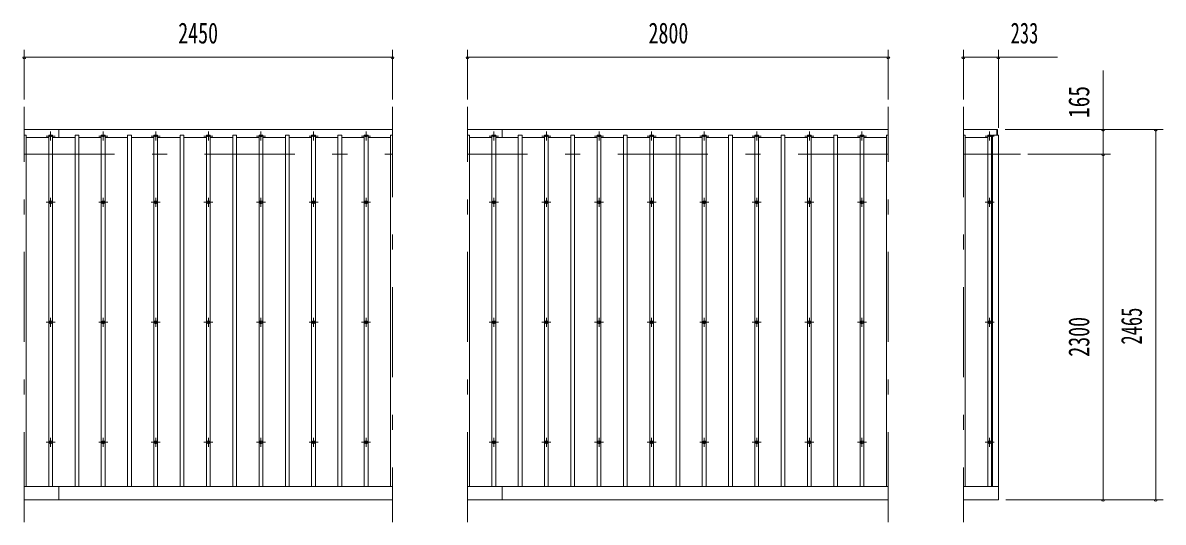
# Model space of a CAD drawing. Units: millimetres, scale not verified. Extents: x -22929 to 22939, y -10500 to 10500.
# Drawn here: x -15898 to -8308, y 6328 to 9653 of the extents above; entities that cross this region are included whole.
import ezdxf
from ezdxf.enums import TextEntityAlignment as Align

# ---------------------------------------------------------------- set-up
doc = ezdxf.new("R2010")
doc.units = ezdxf.units.MM
doc.header["$LTSCALE"] = 50
doc.linetypes.add('USER3', pattern=[24, 12, -5, 2, -5])
for name, color, linetype, lineweight in [('0-2_1-05BOLD', 7, 'Continuous', 18), ('0-3_1-25CENTER', 3, 'USER3', 18), ('0-4_1-45THIN', 4, 'Continuous', 18), ('0-5_1-55DIM', 3, 'Continuous', 18)]:
    doc.layers.add(name, color=color, linetype=linetype, lineweight=lineweight)
doc.styles.add('ＭＳ ゴシック', font='')
doc.styles.get('ＭＳ ゴシック').set_extended_font_data('MS Gothic')

msp = doc.modelspace()

# ---------------------------------------------------------------- linework, layer by layer
at = {"layer": '0-2_1-05BOLD'}
for p, q in [((-13437.78, 8942.67), (-15887.77, 8942.67)), ((-15657.78, 8942.67), (-15657.78, 8889.32)), ((-10137.78, 8942.67), (-12937.78, 8942.67)), ((-12707.77, 8942.67), (-12707.77, 8889.32)), ((-9409.77, 8942.67), (-9637.77, 8942.67)), ((-9414.77, 8942.67), (-9414.77, 8904.31)), ((-9409.77, 8904.31), (-9409.77, 8942.67)), ((-15887.77, 6565.11), (-13437.78, 6565.11)), ((-15657.77, 6477.67), (-15657.77, 6565.11)), ((-10137.78, 6565.11), (-12937.78, 6565.11)), ((-12707.77, 6477.67), (-12707.77, 6565.11)), ((-9637.77, 6565.11), (-9404.77, 6565.11)), ((-13437.78, 6477.67), (-15887.77, 6477.67)), ((-12937.78, 6477.67), (-10137.78, 6477.67))]:
    msp.add_line(p, q, dxfattribs=at)
for points in [[(-9404.77, 8904.31), (-9404.77, 6477.67), (-9637.77, 6477.67)], [(-9444.77, 6565.11), (-9444.77, 8904.31), (-9404.77, 8904.31)]]:
    msp.add_lwpolyline(points, dxfattribs=at)
for centre in [(-15712.77, 8458.52), (-15362.77, 8458.52), (-15012.77, 8458.52), (-14662.77, 8458.52), (-14312.77, 8458.52), (-13962.77, 8458.52), (-13612.77, 8458.52), (-12762.77, 8458.52), (-12412.77, 8458.52), (-12062.77, 8458.52), (-11712.77, 8458.52), (-11362.77, 8458.52), (-11012.77, 8458.52), (-10662.77, 8458.52), (-10312.77, 8458.52), (-9462.77, 8458.52), (-15712.77, 7659.47), (-15362.77, 7659.47), (-15012.77, 7659.47), (-14662.77, 7659.47), (-14312.77, 7659.47), (-13962.77, 7659.47), (-13612.77, 7659.47), (-12762.77, 7659.47), (-12412.77, 7659.47), (-12062.77, 7659.47), (-11712.77, 7659.47), (-11362.77, 7659.47), (-11012.77, 7659.47), (-10662.77, 7659.47), (-10312.77, 7659.47), (-9462.77, 7659.47), (-15712.77, 6860.43), (-15362.77, 6860.43), (-15012.77, 6860.43), (-14662.77, 6860.43), (-14312.77, 6860.43), (-13962.77, 6860.43), (-13612.77, 6860.43), (-12762.77, 6860.43), (-12412.77, 6860.43), (-12062.77, 6860.43), (-11712.77, 6860.43), (-11362.77, 6860.43), (-11012.77, 6860.43), (-10662.77, 6860.43), (-10312.77, 6860.43), (-9462.77, 6860.43)]:
    msp.add_circle(centre, 10, dxfattribs=at)
for centre, start, end in [((-15712.77, 8888.07), 46.39838, 133.60162), ((-15712.77, 8909.07), 226.3961, 313.6039), ((-15362.77, 8888.07), 46.39838, 133.60162), ((-15362.77, 8909.07), 226.3961, 313.6039), ((-15012.77, 8888.07), 46.39838, 133.60162), ((-15012.77, 8909.07), 226.3961, 313.6039), ((-14662.77, 8888.07), 46.39838, 133.60162), ((-14662.77, 8909.07), 226.3961, 313.6039), ((-14312.77, 8888.07), 46.39838, 133.60162), ((-14312.77, 8909.07), 226.3961, 313.6039), ((-13962.77, 8888.07), 46.39838, 133.60162), ((-13962.77, 8909.07), 226.3961, 313.6039), ((-13612.77, 8888.07), 46.39838, 133.60162), ((-13612.77, 8909.07), 226.3961, 313.6039), ((-12762.77, 8888.07), 46.39838, 133.60162), ((-12762.77, 8909.07), 226.3961, 313.6039), ((-12412.77, 8888.07), 46.39838, 133.60162), ((-12412.77, 8909.07), 226.3961, 313.6039), ((-12062.77, 8888.07), 46.39838, 133.60162), ((-12062.77, 8909.07), 226.3961, 313.6039), ((-11712.77, 8888.07), 46.39838, 133.60162), ((-11712.77, 8909.07), 226.3961, 313.6039), ((-11362.77, 8888.07), 46.39838, 133.60162), ((-11362.77, 8909.07), 226.3961, 313.6039), ((-11012.77, 8888.07), 46.39838, 133.60162), ((-11012.77, 8909.07), 226.3961, 313.6039), ((-10662.77, 8888.07), 46.39838, 133.60162), ((-10662.77, 8909.07), 226.3961, 313.6039), ((-10312.77, 8888.07), 46.39838, 133.60162), ((-10312.77, 8909.07), 226.3961, 313.6039), ((-9462.77, 8888.07), 46.39838, 133.60162), ((-9462.77, 8909.07), 226.3961, 313.6039)]:
    msp.add_arc(centre, 14.5, start, end, dxfattribs=at)
at = {"layer": '0-3_1-25CENTER'}
for p, q in [((-15887.77, 6327.67), (-15887.77, 9092.67)), ((-13437.77, 9092.67), (-13437.77, 6327.67)), ((-12937.77, 6327.67), (-12937.77, 9092.67)), ((-10137.77, 6327.67), (-10137.77, 9092.68)), ((-9637.77, 9092.68), (-9637.77, 6327.67)), ((-15742.77, 8898.57), (-15682.77, 8898.57)), ((-15712.77, 8928.57), (-15712.77, 8868.57)), ((-15332.77, 8898.57), (-15392.77, 8898.57)), ((-15362.77, 8868.57), (-15362.77, 8928.57)), ((-14982.77, 8898.57), (-15042.77, 8898.57)), ((-15012.77, 8928.57), (-15012.77, 8868.57)), ((-14632.77, 8898.57), (-14692.77, 8898.57)), ((-14662.77, 8868.57), (-14662.77, 8928.57)), ((-14282.77, 8898.57), (-14342.77, 8898.57)), ((-14312.77, 8928.57), (-14312.77, 8868.57)), ((-13932.77, 8898.57), (-13992.77, 8898.57)), ((-13962.77, 8868.57), (-13962.77, 8928.57)), ((-13582.77, 8898.57), (-13642.77, 8898.57)), ((-13612.77, 8928.57), (-13612.77, 8868.57)), ((-12792.77, 8898.57), (-12732.77, 8898.57)), ((-12762.77, 8928.57), (-12762.77, 8868.57)), ((-12442.77, 8898.57), (-12382.77, 8898.57)), ((-12412.77, 8928.57), (-12412.77, 8868.57)), ((-12092.77, 8898.57), (-12032.77, 8898.57)), ((-12062.77, 8928.57), (-12062.77, 8868.57)), ((-11742.77, 8898.57), (-11682.77, 8898.57)), ((-11712.77, 8928.57), (-11712.77, 8868.57)), ((-11392.77, 8898.57), (-11332.77, 8898.57)), ((-11362.77, 8928.57), (-11362.77, 8868.57)), ((-11042.77, 8898.57), (-10982.77, 8898.57)), ((-11012.77, 8928.57), (-11012.77, 8868.57)), ((-10692.77, 8898.57), (-10632.77, 8898.57)), ((-10662.77, 8928.57), (-10662.77, 8868.57)), ((-10342.77, 8898.57), (-10282.77, 8898.57)), ((-10312.77, 8928.57), (-10312.77, 8868.57)), ((-9492.77, 8898.57), (-9432.77, 8898.57)), ((-9462.77, 8868.57), (-9462.77, 8928.57)), ((-15887.77, 8777.67), (-13437.78, 8777.67)), ((-10137.78, 8777.67), (-12937.78, 8777.67)), ((-9257.77, 8777.67), (-9637.77, 8777.67)), ((-15682.77, 8458.52), (-15742.77, 8458.52)), ((-15712.77, 8428.52), (-15712.77, 8488.51)), ((-15332.77, 8458.52), (-15392.77, 8458.52)), ((-15362.77, 8488.51), (-15362.77, 8428.52)), ((-14982.77, 8458.52), (-15042.77, 8458.52)), ((-15012.77, 8428.52), (-15012.77, 8488.51)), ((-14632.77, 8458.52), (-14692.77, 8458.52)), ((-14662.77, 8488.51), (-14662.77, 8428.52)), ((-14282.77, 8458.52), (-14342.77, 8458.52)), ((-14312.77, 8428.52), (-14312.77, 8488.51)), ((-13932.77, 8458.52), (-13992.77, 8458.52)), ((-13962.77, 8488.51), (-13962.77, 8428.52)), ((-13582.77, 8458.52), (-13642.77, 8458.52)), ((-13612.77, 8428.52), (-13612.77, 8488.51)), ((-12732.77, 8458.52), (-12792.77, 8458.52)), ((-12762.77, 8488.51), (-12762.77, 8428.52)), ((-12382.77, 8458.52), (-12442.77, 8458.52)), ((-12412.77, 8488.51), (-12412.77, 8428.52)), ((-12032.77, 8458.52), (-12092.77, 8458.52)), ((-12062.77, 8428.52), (-12062.77, 8488.51)), ((-11682.77, 8458.52), (-11742.77, 8458.52)), ((-11712.77, 8488.51), (-11712.77, 8428.52)), ((-11332.77, 8458.52), (-11392.77, 8458.52)), ((-11362.77, 8428.52), (-11362.77, 8488.51)), ((-10982.77, 8458.52), (-11042.77, 8458.52)), ((-11012.77, 8488.51), (-11012.77, 8428.52)), ((-10632.77, 8458.52), (-10692.77, 8458.52)), ((-10662.77, 8488.51), (-10662.77, 8428.52)), ((-10282.77, 8458.52), (-10342.77, 8458.52)), ((-10312.77, 8488.51), (-10312.77, 8428.52)), ((-9432.77, 8458.52), (-9492.77, 8458.52)), ((-9462.77, 8488.51), (-9462.77, 8428.52)), ((-15712.77, 7689.48), (-15712.77, 7629.47)), ((-15362.77, 7629.47), (-15362.77, 7689.48)), ((-15012.77, 7689.48), (-15012.77, 7629.47)), ((-14662.77, 7629.47), (-14662.77, 7689.48)), ((-14312.77, 7689.48), (-14312.77, 7629.47)), ((-13962.77, 7629.47), (-13962.77, 7689.48)), ((-13612.77, 7689.48), (-13612.77, 7629.47)), ((-12762.77, 7689.48), (-12762.77, 7629.47)), ((-12412.77, 7689.48), (-12412.77, 7629.47)), ((-12062.77, 7629.47), (-12062.77, 7689.48)), ((-11712.77, 7689.48), (-11712.77, 7629.47)), ((-11362.77, 7629.47), (-11362.77, 7689.48)), ((-11012.77, 7689.48), (-11012.77, 7629.47)), ((-10662.77, 7629.47), (-10662.77, 7689.48)), ((-10312.77, 7689.48), (-10312.77, 7629.47)), ((-9462.77, 7629.47), (-9462.77, 7689.48)), ((-15742.77, 7659.47), (-15682.77, 7659.47)), ((-15332.77, 7659.47), (-15392.77, 7659.47)), ((-15042.77, 7659.47), (-14982.77, 7659.47)), ((-14632.77, 7659.47), (-14692.77, 7659.47)), ((-14342.77, 7659.47), (-14282.77, 7659.47)), ((-13932.77, 7659.47), (-13992.77, 7659.47)), ((-13642.77, 7659.47), (-13582.77, 7659.47)), ((-12732.77, 7659.47), (-12792.77, 7659.47)), ((-12442.77, 7659.47), (-12382.77, 7659.47)), ((-12032.77, 7659.47), (-12092.77, 7659.47)), ((-11742.77, 7659.47), (-11682.77, 7659.47)), ((-11332.77, 7659.47), (-11392.77, 7659.47)), ((-11042.77, 7659.47), (-10982.77, 7659.47)), ((-10632.77, 7659.47), (-10692.77, 7659.47)), ((-10342.77, 7659.47), (-10282.77, 7659.47)), ((-9492.77, 7659.47), (-9432.77, 7659.47)), ((-15682.77, 6860.43), (-15742.77, 6860.43)), ((-15712.77, 6830.43), (-15712.77, 6890.43)), ((-15332.77, 6860.43), (-15392.77, 6860.43)), ((-15362.77, 6890.43), (-15362.77, 6830.43)), ((-14982.77, 6860.43), (-15042.77, 6860.43)), ((-15012.77, 6830.43), (-15012.77, 6890.43)), ((-14632.77, 6860.43), (-14692.77, 6860.43)), ((-14662.77, 6890.43), (-14662.77, 6830.43)), ((-14282.77, 6860.43), (-14342.77, 6860.43)), ((-14312.77, 6830.43), (-14312.77, 6890.43)), ((-13932.77, 6860.43), (-13992.77, 6860.43)), ((-13962.77, 6890.43), (-13962.77, 6830.43)), ((-13582.77, 6860.43), (-13642.77, 6860.43)), ((-13612.77, 6830.43), (-13612.77, 6890.43)), ((-12732.77, 6860.43), (-12792.77, 6860.43)), ((-12762.77, 6830.43), (-12762.77, 6890.43)), ((-12442.77, 6860.43), (-12382.77, 6860.43)), ((-12412.77, 6890.43), (-12412.77, 6830.43)), ((-12092.77, 6860.43), (-12032.77, 6860.43)), ((-12062.77, 6890.43), (-12062.77, 6830.43)), ((-11742.77, 6860.43), (-11682.77, 6860.43)), ((-11712.77, 6890.43), (-11712.77, 6830.43)), ((-11392.77, 6860.43), (-11332.77, 6860.43)), ((-11362.77, 6890.43), (-11362.77, 6830.43)), ((-11042.77, 6860.43), (-10982.77, 6860.43)), ((-11012.77, 6890.43), (-11012.77, 6830.43)), ((-10692.77, 6860.43), (-10632.77, 6860.43)), ((-10662.77, 6890.43), (-10662.77, 6830.43)), ((-10342.77, 6860.43), (-10282.77, 6860.43)), ((-10312.77, 6890.43), (-10312.77, 6830.43)), ((-9432.77, 6860.43), (-9492.77, 6860.43)), ((-9462.77, 6890.43), (-9462.77, 6830.43))]:
    msp.add_line(p, q, dxfattribs=at)
at = {"layer": '0-4_1-45THIN'}
for p, q in [((-15875.27, 8889.32), (-15725.27, 8889.32)), ((-15725.27, 6565.11), (-15725.27, 8904.31)), ((-15700.27, 8889.32), (-15550.27, 8889.32)), ((-15550.27, 6565.11), (-15550.27, 8904.31)), ((-15525.27, 8889.32), (-15375.27, 8889.32)), ((-15375.27, 6565.11), (-15375.27, 8904.31)), ((-15350.27, 8889.32), (-15200.27, 8889.32)), ((-15200.27, 6565.11), (-15200.27, 8904.31)), ((-15175.27, 8889.32), (-15025.27, 8889.32)), ((-15025.27, 6565.11), (-15025.27, 8904.31)), ((-15000.27, 8889.32), (-14850.27, 8889.32)), ((-14850.27, 6565.11), (-14850.27, 8904.31)), ((-14825.27, 8889.32), (-14675.27, 8889.32)), ((-14675.27, 6565.11), (-14675.27, 8904.31)), ((-14650.27, 8889.32), (-14500.27, 8889.32)), ((-14500.27, 6565.11), (-14500.27, 8904.31)), ((-14475.27, 8889.32), (-14325.27, 8889.32)), ((-14325.27, 6565.11), (-14325.27, 8904.31)), ((-14300.27, 8889.32), (-14150.27, 8889.32)), ((-14150.27, 6565.11), (-14150.27, 8904.31)), ((-14125.27, 8889.32), (-13975.27, 8889.32)), ((-13975.27, 6565.11), (-13975.27, 8904.31)), ((-13950.27, 8889.32), (-13800.27, 8889.32)), ((-13800.27, 8904.31), (-13800.27, 6565.11)), ((-13775.27, 8889.32), (-13625.27, 8889.32)), ((-13625.27, 6565.11), (-13625.27, 8904.31)), ((-13600.27, 8889.32), (-13450.27, 8889.32)), ((-13450.27, 8904.31), (-13450.27, 6565.11)), ((-13437.78, 8904.31), (-13450.27, 8904.31)), ((-12925.27, 8889.32), (-12775.27, 8889.32)), ((-12775.27, 6565.11), (-12775.27, 8904.31)), ((-12750.27, 8889.32), (-12600.27, 8889.32)), ((-12600.27, 6565.11), (-12600.27, 8904.31)), ((-12575.27, 8889.32), (-12425.27, 8889.32)), ((-12425.27, 6565.11), (-12425.27, 8904.31)), ((-12400.27, 8889.32), (-12250.27, 8889.32)), ((-12250.27, 6565.11), (-12250.27, 8904.31)), ((-12225.27, 8889.32), (-12075.27, 8889.32)), ((-12075.27, 6565.11), (-12075.27, 8904.31)), ((-12050.27, 8889.32), (-11900.27, 8889.32)), ((-11900.27, 6565.11), (-11900.27, 8904.31)), ((-11875.27, 8889.32), (-11725.27, 8889.32)), ((-11725.27, 6565.11), (-11725.27, 8904.31)), ((-11700.27, 8889.32), (-11550.27, 8889.32)), ((-11550.27, 6565.11), (-11550.27, 8904.31)), ((-11525.27, 8889.32), (-11375.27, 8889.32)), ((-11375.27, 6565.11), (-11375.27, 8904.31)), ((-11350.27, 8889.32), (-11200.27, 8889.32)), ((-11200.27, 6565.11), (-11200.27, 8904.31)), ((-11175.27, 8889.32), (-11025.27, 8889.32)), ((-11025.27, 6565.11), (-11025.27, 8904.31)), ((-11000.27, 8889.32), (-10850.27, 8889.32)), ((-10850.27, 6565.11), (-10850.27, 8904.31)), ((-10825.27, 8889.32), (-10675.27, 8889.32)), ((-10675.27, 6565.11), (-10675.27, 8904.31)), ((-10650.27, 8889.32), (-10500.27, 8889.32)), ((-10500.27, 6565.11), (-10500.27, 8904.31)), ((-10475.27, 8889.32), (-10325.27, 8889.32)), ((-10325.27, 6565.11), (-10325.27, 8904.31)), ((-10300.27, 8889.32), (-10150.27, 8889.32)), ((-10150.27, 8904.31), (-10137.78, 8904.31)), ((-10150.27, 8904.31), (-10150.27, 6565.11)), ((-9625.27, 8889.32), (-9475.27, 8889.32)), ((-9475.27, 8904.31), (-9475.27, 6565.11)), ((-9450.27, 8889.32), (-9444.77, 8889.32))]:
    msp.add_line(p, q, dxfattribs=at)
for points in [[(-15875.27, 6565.11), (-15875.27, 8904.31), (-15887.77, 8904.31)], [(-15725.27, 8904.31), (-15700.27, 8904.31), (-15700.27, 6565.11)], [(-15550.27, 8904.31), (-15525.27, 8904.31), (-15525.27, 6565.11)], [(-15375.27, 8904.31), (-15350.27, 8904.31), (-15350.27, 6565.11)], [(-15200.27, 8904.31), (-15175.27, 8904.31), (-15175.27, 6565.11)], [(-15025.27, 8904.31), (-15000.27, 8904.31), (-15000.27, 6565.11)], [(-14850.27, 8904.31), (-14825.27, 8904.31), (-14825.27, 6565.11)], [(-14675.27, 8904.31), (-14650.27, 8904.31), (-14650.27, 6565.11)], [(-14500.27, 8904.31), (-14475.27, 8904.31), (-14475.27, 6565.11)], [(-14325.27, 8904.31), (-14300.27, 8904.31), (-14300.27, 6565.11)], [(-14150.27, 8904.31), (-14125.27, 8904.31), (-14125.27, 6565.11)], [(-13975.27, 8904.31), (-13950.27, 8904.31), (-13950.27, 6565.11)], [(-13775.27, 6565.11), (-13775.27, 8904.31), (-13800.27, 8904.31)], [(-13625.27, 8904.31), (-13600.27, 8904.31), (-13600.27, 6565.11)], [(-12925.27, 6565.11), (-12925.27, 8904.31), (-12937.78, 8904.31)], [(-12775.27, 8904.31), (-12750.27, 8904.31), (-12750.27, 6565.11)], [(-12600.27, 8904.31), (-12575.27, 8904.31), (-12575.27, 6565.11)], [(-12425.27, 8904.31), (-12400.27, 8904.31), (-12400.27, 6565.11)], [(-12250.27, 8904.31), (-12225.27, 8904.31), (-12225.27, 6565.11)], [(-12075.27, 8904.31), (-12050.27, 8904.31), (-12050.27, 6565.11)], [(-11900.27, 8904.31), (-11875.27, 8904.31), (-11875.27, 6565.11)], [(-11725.27, 8904.31), (-11700.27, 8904.31), (-11700.27, 6565.11)], [(-11550.27, 8904.31), (-11525.27, 8904.31), (-11525.27, 6565.11)], [(-11375.27, 8904.31), (-11350.27, 8904.31), (-11350.27, 6565.11)], [(-11200.27, 8904.31), (-11175.27, 8904.31), (-11175.27, 6565.11)], [(-11025.27, 8904.31), (-11000.27, 8904.31), (-11000.27, 6565.11)], [(-10850.27, 8904.31), (-10825.27, 8904.31), (-10825.27, 6565.11)], [(-10675.27, 8904.31), (-10650.27, 8904.31), (-10650.27, 6565.11)], [(-10500.27, 8904.31), (-10475.27, 8904.31), (-10475.27, 6565.11)], [(-10325.27, 8904.31), (-10300.27, 8904.31), (-10300.27, 6565.11)], [(-9625.27, 6565.11), (-9625.27, 8904.31), (-9637.77, 8904.31)], [(-9450.27, 6565.11), (-9450.27, 8904.31), (-9475.27, 8904.31)]]:
    msp.add_lwpolyline(points, dxfattribs=at)
at = {"layer": '0-5_1-55DIM'}
for p, q in [((-15877.78, 9423.67), (-15897.78, 9423.67)), ((-15887.77, 9142.67), (-15887.77, 9473.67)), ((-15887.77, 9423.67), (-13437.77, 9423.67)), ((-13427.77, 9423.67), (-13447.77, 9423.67)), ((-13437.77, 9473.67), (-13437.77, 9142.67)), ((-12927.77, 9423.67), (-12947.77, 9423.67)), ((-12937.77, 9142.67), (-12937.77, 9473.67)), ((-12937.77, 9423.67), (-10137.77, 9423.67)), ((-10127.77, 9423.67), (-10147.77, 9423.67)), ((-10137.77, 9142.68), (-10137.77, 9473.67)), ((-9627.77, 9423.67), (-9647.77, 9423.67)), ((-9637.77, 9473.67), (-9637.77, 9142.68)), ((-9637.77, 9423.67), (-9404.77, 9423.67)), ((-9394.77, 9423.67), (-9414.77, 9423.67)), ((-9404.77, 8954.31), (-9404.77, 9473.67)), ((-9404.77, 9423.67), (-9012.28, 9423.67)), ((-8707.78, 9335.17), (-8707.78, 8942.67)), ((-9359.77, 8942.67), (-8307.78, 8942.67)), ((-8697.78, 8942.67), (-8717.78, 8942.67)), ((-8707.78, 8777.67), (-8707.78, 8942.67)), ((-8347.78, 8942.67), (-8367.78, 8942.67)), ((-8357.78, 8942.67), (-8357.78, 6477.67)), ((-8657.78, 8777.67), (-9207.77, 8777.67)), ((-8697.78, 8777.67), (-8717.78, 8777.67)), ((-8707.78, 6477.67), (-8707.78, 8777.67)), ((-9354.77, 6477.67), (-8307.78, 6477.67)), ((-8697.78, 6477.67), (-8717.78, 6477.67)), ((-8347.78, 6477.67), (-8367.78, 6477.67))]:
    msp.add_line(p, q, dxfattribs=at)
for centre in [(-15887.78, 9423.67), (-13437.77, 9423.67), (-12937.77, 9423.67), (-10137.77, 9423.67), (-9637.77, 9423.67), (-9404.77, 9423.67), (-8707.78, 8942.67), (-8357.78, 8942.67), (-8707.78, 8777.67), (-8707.78, 6477.67), (-8357.78, 6477.67)]:
    msp.add_arc(centre, 10, 180, 0, dxfattribs=at)

# ---------------------------------------------------------------- texts
at = {"layer": '0-5_1-55DIM', "color": 7, "style": 'ＭＳ ゴシック'}
for s, width, p in [('2450', 0.7, (-14863.48, 9473.67)), ('2800', 0.7, (-11733.41, 9473.67)), ('233', 0.65, (-9323.48, 9473.67))]:
    msp.add_text(s, height=139.3, dxfattribs=dict(at, width=width)).set_placement(p, align=Align.BOTTOM_LEFT)
for s, width, p in [('165', 0.75, (-8757.78, 9019.18)), ('2465', 0.65, (-8407.78, 7510.2)), ('2300', 0.7, (-8757.78, 7429.18))]:
    msp.add_text(s, height=139.3, rotation=90, dxfattribs=dict(at, width=width)).set_placement(p, align=Align.BOTTOM_LEFT)

doc.saveas('drawing.dxf')
